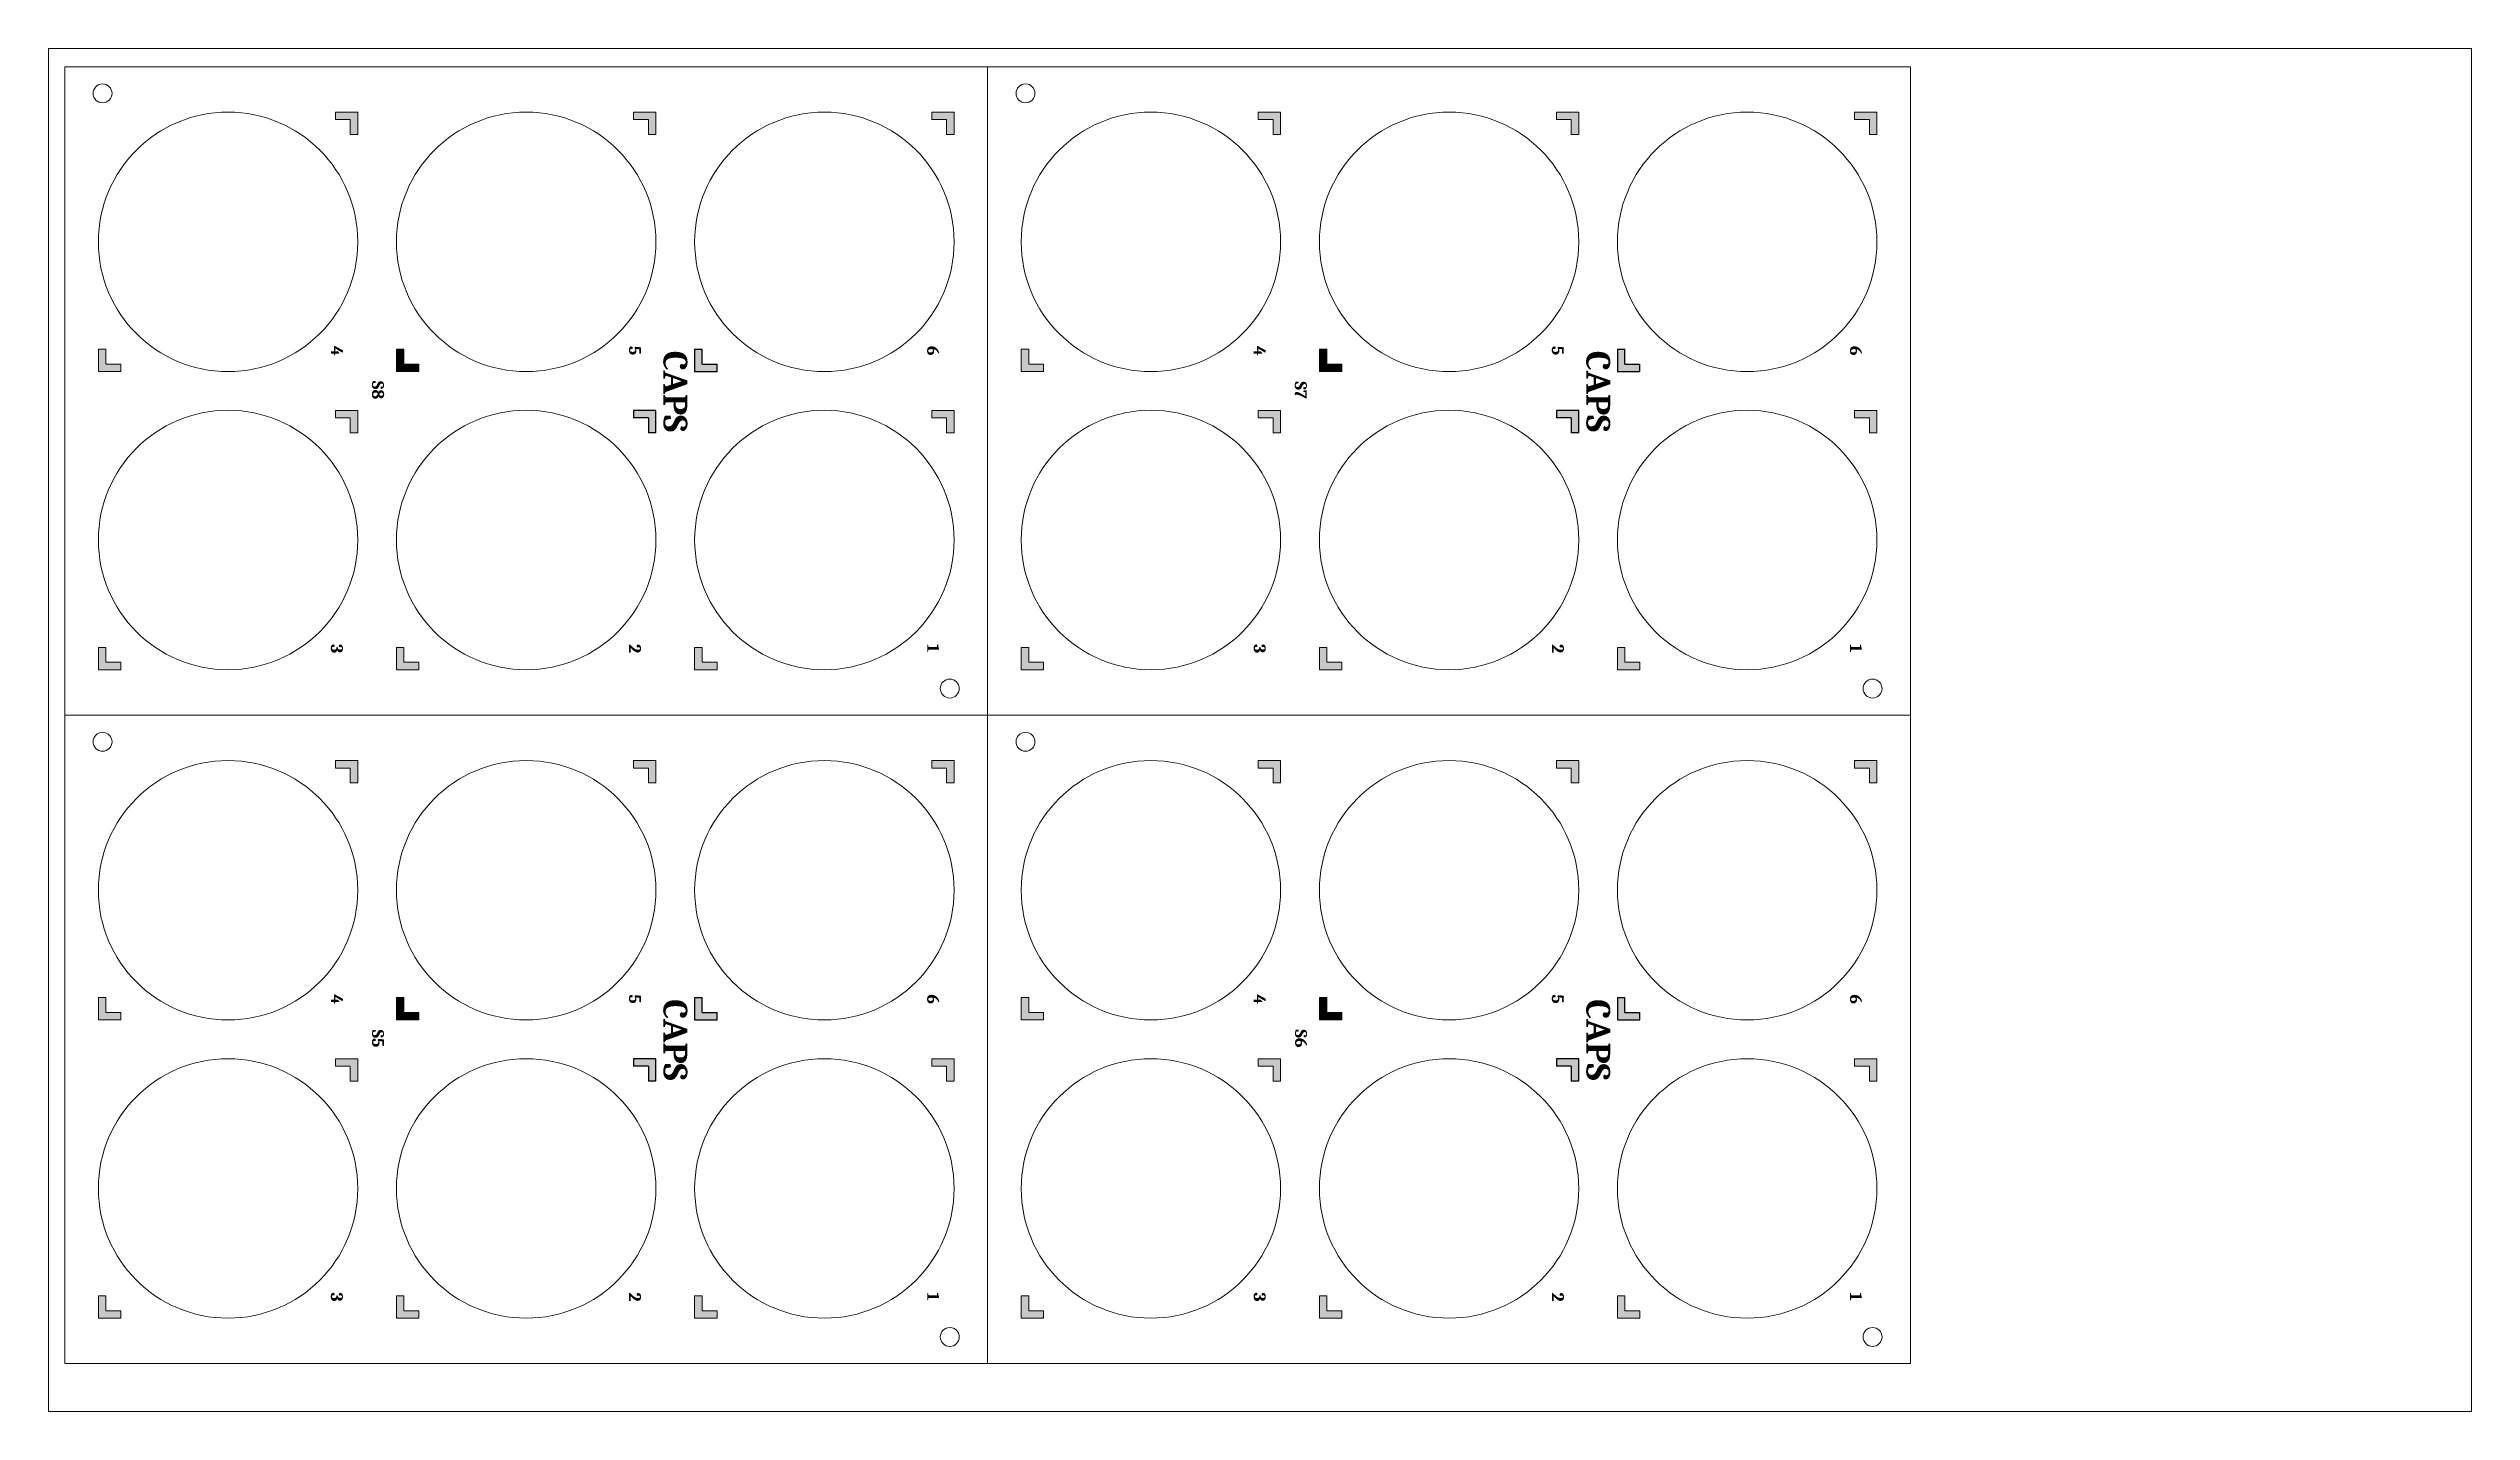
# Paper-space layout 'Laser Layout' of a CAD drawing. Header units: centimetres. Extents: x -0.1 to 31.9, y -0.1 to 17.9.
# The model-space entities are those that its viewports show. They can reach past a viewport. Long polylines and large blocks are cut down to what shows.
import ezdxf

# ---------------------------------------------------------------- set-up
doc = ezdxf.new("R2010")
doc.units = ezdxf.units.CM
doc.header["$MEASUREMENT"] = 0
for name, color, linetype, lineweight in [('cuts', 6, 'Continuous', 0), ('final cut', 4, 'Continuous', 0), ('peghole_cut', 6, 'Continuous', 0), ('Raster Engraving - light', 1, 'Continuous', 13)]:
    doc.layers.add(name, color=color, linetype=linetype, lineweight=lineweight)
doc.layers.add('engrave', color=10, linetype='Continuous')
doc.layers.add('Layout Lines', color=7, linetype='Continuous', lineweight=0, plot=False)

msp = doc.modelspace()

# ---------------------------------------------------------------- hatches: boundary and pattern name
at = {"layer": 'Raster Engraving - light'}
h = msp.add_hatch(color=256, dxfattribs=at)
h.dxf.hatch_style = 1
h.paths.add_polyline_path([(-33.64, 2.376), (-33.935, 2.376), (-33.935, 2.278), (-33.738, 2.278), (-33.738, 2.081), (-33.64, 2.081)])
h.paths.add_polyline_path([(-33.64, 6.314), (-33.935, 6.314), (-33.935, 6.215), (-33.738, 6.215), (-33.738, 6.018), (-33.64, 6.018)])
h.paths.add_polyline_path([(-37.577, 6.314), (-37.873, 6.314), (-37.873, 6.215), (-37.676, 6.215), (-37.676, 6.018), (-37.577, 6.018)])
h.paths.add_polyline_path([(-41.515, 6.314), (-41.81, 6.314), (-41.81, 6.215), (-41.613, 6.215), (-41.613, 6.018), (-41.515, 6.018)])
h = msp.add_hatch(color=256, dxfattribs=at)
h.dxf.hatch_style = 1
h.paths.add_polyline_path([(-21.452, 2.376), (-21.748, 2.376), (-21.748, 2.278), (-21.551, 2.278), (-21.551, 2.081), (-21.452, 2.081)])
h.paths.add_polyline_path([(-21.452, 6.314), (-21.748, 6.314), (-21.748, 6.215), (-21.551, 6.215), (-21.551, 6.018), (-21.452, 6.018)])
h.paths.add_polyline_path([(-25.39, 6.314), (-25.685, 6.314), (-25.685, 6.215), (-25.488, 6.215), (-25.488, 6.018), (-25.39, 6.018)])
h.paths.add_polyline_path([(-29.327, 6.314), (-29.623, 6.314), (-29.623, 6.215), (-29.426, 6.215), (-29.426, 6.018), (-29.327, 6.018)])
h = msp.add_hatch(color=256, dxfattribs=at)
h.dxf.hatch_style = 1
h.paths.add_polyline_path([(-44.645, 2.987), (-44.842, 2.987), (-44.842, 3.184), (-44.94, 3.184), (-44.94, 2.889), (-44.645, 2.889)])
h.paths.add_polyline_path([(-44.645, -0.951), (-44.842, -0.951), (-44.842, -0.754), (-44.94, -0.754), (-44.94, -1.049), (-44.645, -1.049)])
h.paths.add_polyline_path([(-41.515, 2.376), (-41.81, 2.376), (-41.81, 2.278), (-41.613, 2.278), (-41.613, 2.081), (-41.515, 2.081)])
h.paths.add_polyline_path([(-40.707, -0.951), (-40.904, -0.951), (-40.904, -0.754), (-41.002, -0.754), (-41.002, -1.049), (-40.707, -1.049)])
h.paths.add_polyline_path([(-36.77, -0.951), (-36.967, -0.951), (-36.967, -0.754), (-37.065, -0.754), (-37.065, -1.049), (-36.77, -1.049)])
h = msp.add_hatch(color=256, dxfattribs=at)
h.dxf.hatch_style = 1
h.paths.add_polyline_path([(-40.904, 3.184), (-41.002, 3.184), (-41.002, 2.889), (-40.707, 2.889), (-40.707, 2.987), (-40.904, 2.987)])
h = msp.add_hatch(color=256, dxfattribs=at)
h.dxf.hatch_style = 1
h.paths.add_polyline_path([(-36.77, 2.987), (-36.967, 2.987), (-36.967, 3.184), (-37.065, 3.184), (-37.065, 2.889), (-36.77, 2.889)])
h.paths.add_polyline_path([(-37.577, 2.376), (-37.873, 2.376), (-37.873, 2.278), (-37.676, 2.278), (-37.676, 2.081), (-37.577, 2.081)])
h = msp.add_hatch(color=256, dxfattribs=at)
h.dxf.hatch_style = 1
h.paths.add_polyline_path([(-32.457, 2.987), (-32.654, 2.987), (-32.654, 3.184), (-32.752, 3.184), (-32.752, 2.889), (-32.457, 2.889)])
h.paths.add_polyline_path([(-32.457, -0.951), (-32.654, -0.951), (-32.654, -0.754), (-32.752, -0.754), (-32.752, -1.049), (-32.457, -1.049)])
h.paths.add_polyline_path([(-29.327, 2.376), (-29.623, 2.376), (-29.623, 2.278), (-29.426, 2.278), (-29.426, 2.081), (-29.327, 2.081)])
h.paths.add_polyline_path([(-28.52, -0.951), (-28.717, -0.951), (-28.717, -0.754), (-28.815, -0.754), (-28.815, -1.049), (-28.52, -1.049)])
h.paths.add_polyline_path([(-24.582, -0.951), (-24.779, -0.951), (-24.779, -0.754), (-24.877, -0.754), (-24.877, -1.049), (-24.582, -1.049)])
h = msp.add_hatch(color=256, dxfattribs=at)
h.dxf.hatch_style = 1
h.paths.add_polyline_path([(-28.717, 3.184), (-28.815, 3.184), (-28.815, 2.889), (-28.52, 2.889), (-28.52, 2.987), (-28.717, 2.987)])
h = msp.add_hatch(color=256, dxfattribs=at)
h.dxf.hatch_style = 1
h.paths.add_polyline_path([(-24.582, 2.987), (-24.779, 2.987), (-24.779, 3.184), (-24.877, 3.184), (-24.877, 2.889), (-24.582, 2.889)])
h.paths.add_polyline_path([(-25.39, 2.376), (-25.685, 2.376), (-25.685, 2.278), (-25.488, 2.278), (-25.488, 2.081), (-25.39, 2.081)])
h = msp.add_hatch(color=256, dxfattribs=at)
h.dxf.hatch_style = 1
h.paths.add_polyline_path([(-33.64, -6.186), (-33.935, -6.186), (-33.935, -6.285), (-33.738, -6.285), (-33.738, -6.482), (-33.64, -6.482)])
h.paths.add_polyline_path([(-33.64, -2.249), (-33.935, -2.249), (-33.935, -2.347), (-33.738, -2.347), (-33.738, -2.544), (-33.64, -2.544)])
h.paths.add_polyline_path([(-37.577, -2.249), (-37.873, -2.249), (-37.873, -2.347), (-37.676, -2.347), (-37.676, -2.544), (-37.577, -2.544)])
h.paths.add_polyline_path([(-41.515, -2.249), (-41.81, -2.249), (-41.81, -2.347), (-41.613, -2.347), (-41.613, -2.544), (-41.515, -2.544)])
h = msp.add_hatch(color=256, dxfattribs=at)
h.dxf.hatch_style = 1
h.paths.add_polyline_path([(-21.452, -6.186), (-21.748, -6.186), (-21.748, -6.285), (-21.551, -6.285), (-21.551, -6.482), (-21.452, -6.482)])
h.paths.add_polyline_path([(-21.452, -2.249), (-21.748, -2.249), (-21.748, -2.347), (-21.551, -2.347), (-21.551, -2.544), (-21.452, -2.544)])
h.paths.add_polyline_path([(-25.39, -2.249), (-25.685, -2.249), (-25.685, -2.347), (-25.488, -2.347), (-25.488, -2.544), (-25.39, -2.544)])
h.paths.add_polyline_path([(-29.327, -2.249), (-29.623, -2.249), (-29.623, -2.347), (-29.426, -2.347), (-29.426, -2.544), (-29.327, -2.544)])
h = msp.add_hatch(color=256, dxfattribs=at)
h.dxf.hatch_style = 1
h.paths.add_polyline_path([(-44.645, -5.576), (-44.842, -5.576), (-44.842, -5.379), (-44.94, -5.379), (-44.94, -5.674), (-44.645, -5.674)])
h.paths.add_polyline_path([(-44.645, -9.513), (-44.842, -9.513), (-44.842, -9.316), (-44.94, -9.316), (-44.94, -9.611), (-44.645, -9.611)])
h.paths.add_polyline_path([(-41.515, -6.186), (-41.81, -6.186), (-41.81, -6.285), (-41.613, -6.285), (-41.613, -6.482), (-41.515, -6.482)])
h.paths.add_polyline_path([(-40.707, -9.513), (-40.904, -9.513), (-40.904, -9.316), (-41.002, -9.316), (-41.002, -9.611), (-40.707, -9.611)])
h.paths.add_polyline_path([(-36.77, -9.513), (-36.967, -9.513), (-36.967, -9.316), (-37.065, -9.316), (-37.065, -9.611), (-36.77, -9.611)])
h = msp.add_hatch(color=256, dxfattribs=at)
h.dxf.hatch_style = 1
h.paths.add_polyline_path([(-40.904, -5.379), (-41.002, -5.379), (-41.002, -5.674), (-40.707, -5.674), (-40.707, -5.576), (-40.904, -5.576)])
h = msp.add_hatch(color=256, dxfattribs=at)
h.dxf.hatch_style = 1
h.paths.add_polyline_path([(-36.77, -5.576), (-36.967, -5.576), (-36.967, -5.379), (-37.065, -5.379), (-37.065, -5.674), (-36.77, -5.674)])
h.paths.add_polyline_path([(-37.577, -6.186), (-37.873, -6.186), (-37.873, -6.285), (-37.676, -6.285), (-37.676, -6.482), (-37.577, -6.482)])
h = msp.add_hatch(color=256, dxfattribs=at)
h.dxf.hatch_style = 1
h.paths.add_polyline_path([(-32.457, -5.576), (-32.654, -5.576), (-32.654, -5.379), (-32.752, -5.379), (-32.752, -5.674), (-32.457, -5.674)])
h.paths.add_polyline_path([(-32.457, -9.513), (-32.654, -9.513), (-32.654, -9.316), (-32.752, -9.316), (-32.752, -9.611), (-32.457, -9.611)])
h.paths.add_polyline_path([(-29.327, -6.186), (-29.623, -6.186), (-29.623, -6.285), (-29.426, -6.285), (-29.426, -6.482), (-29.327, -6.482)])
h.paths.add_polyline_path([(-28.52, -9.513), (-28.717, -9.513), (-28.717, -9.316), (-28.815, -9.316), (-28.815, -9.611), (-28.52, -9.611)])
h.paths.add_polyline_path([(-24.582, -9.513), (-24.779, -9.513), (-24.779, -9.316), (-24.877, -9.316), (-24.877, -9.611), (-24.582, -9.611)])
h = msp.add_hatch(color=256, dxfattribs=at)
h.dxf.hatch_style = 1
h.paths.add_polyline_path([(-28.717, -5.379), (-28.815, -5.379), (-28.815, -5.674), (-28.52, -5.674), (-28.52, -5.576), (-28.717, -5.576)])
h = msp.add_hatch(color=256, dxfattribs=at)
h.dxf.hatch_style = 1
h.paths.add_polyline_path([(-24.582, -5.576), (-24.779, -5.576), (-24.779, -5.379), (-24.877, -5.379), (-24.877, -5.674), (-24.582, -5.674)])
h.paths.add_polyline_path([(-25.39, -6.186), (-25.685, -6.186), (-25.685, -6.285), (-25.488, -6.285), (-25.488, -6.482), (-25.39, -6.482)])

# ---------------------------------------------------------------- linework, layer by layer
at = {"layer": 'cuts'}
for centre in [(-43.227, 4.601), (-39.29, 4.601), (-35.352, 4.601), (-31.04, 4.601), (-27.102, 4.601), (-23.165, 4.601), (-43.227, 0.664), (-39.29, 0.664), (-35.352, 0.664), (-31.04, 0.664), (-27.102, 0.664), (-23.165, 0.664), (-43.227, -3.961), (-39.29, -3.961), (-35.352, -3.961), (-31.04, -3.961), (-27.102, -3.961), (-23.165, -3.961), (-43.227, -7.899), (-39.29, -7.899), (-35.352, -7.899), (-31.04, -7.899), (-27.102, -7.899), (-23.165, -7.899)]:
    msp.add_circle(centre, 1.713, dxfattribs=at)
at = {"layer": 'engrave'}
for p, q in [((-37.065, 3.184), (-36.967, 3.184)), ((-37.065, 3.184), (-37.065, 2.889)), ((-37.065, 2.889), (-36.77, 2.889)), ((-36.967, 2.987), (-36.967, 3.184)), ((-36.967, 2.987), (-36.77, 2.987)), ((-36.77, 2.889), (-36.77, 2.987)), ((-24.877, 3.184), (-24.779, 3.184)), ((-24.877, 3.184), (-24.877, 2.889)), ((-24.877, 2.889), (-24.582, 2.889)), ((-24.779, 2.987), (-24.779, 3.184)), ((-24.779, 2.987), (-24.582, 2.987)), ((-24.582, 2.889), (-24.582, 2.987)), ((-37.873, 2.376), (-37.873, 2.278)), ((-37.577, 2.376), (-37.873, 2.376)), ((-37.676, 2.278), (-37.873, 2.278)), ((-37.676, 2.278), (-37.676, 2.081)), ((-37.577, 2.081), (-37.577, 2.376)), ((-25.685, 2.376), (-25.685, 2.278)), ((-25.39, 2.376), (-25.685, 2.376)), ((-25.488, 2.278), (-25.685, 2.278)), ((-25.488, 2.278), (-25.488, 2.081)), ((-25.39, 2.081), (-25.39, 2.376)), ((-37.577, 2.081), (-37.676, 2.081)), ((-25.39, 2.081), (-25.488, 2.081)), ((-37.065, -5.379), (-36.967, -5.379)), ((-37.065, -5.379), (-37.065, -5.674)), ((-36.967, -5.576), (-36.967, -5.379)), ((-24.877, -5.379), (-24.779, -5.379)), ((-24.877, -5.379), (-24.877, -5.674)), ((-24.779, -5.576), (-24.779, -5.379)), ((-37.065, -5.674), (-36.77, -5.674)), ((-36.967, -5.576), (-36.77, -5.576)), ((-36.77, -5.674), (-36.77, -5.576)), ((-24.877, -5.674), (-24.582, -5.674)), ((-24.779, -5.576), (-24.582, -5.576)), ((-24.582, -5.674), (-24.582, -5.576)), ((-37.873, -6.186), (-37.873, -6.285)), ((-37.577, -6.186), (-37.873, -6.186)), ((-37.676, -6.285), (-37.873, -6.285)), ((-37.676, -6.285), (-37.676, -6.482)), ((-37.577, -6.482), (-37.577, -6.186)), ((-25.685, -6.186), (-25.685, -6.285)), ((-25.39, -6.186), (-25.685, -6.186)), ((-25.488, -6.285), (-25.685, -6.285)), ((-25.488, -6.285), (-25.488, -6.482)), ((-25.39, -6.482), (-25.39, -6.186)), ((-37.577, -6.482), (-37.676, -6.482)), ((-25.39, -6.482), (-25.488, -6.482))]:
    msp.add_line(p, q, dxfattribs=at)
at = {"layer": 'final cut'}
for p, q in [((-45.384, 6.914), (-45.384, -10.211)), ((-45.384, 6.914), (-21.009, 6.914)), ((-33.196, 6.914), (-33.196, -10.211)), ((-21.009, 6.914), (-21.009, -10.211)), ((-45.384, -1.649), (-21.009, -1.649)), ((-45.384, -10.211), (-21.009, -10.211))]:
    msp.add_line(p, q, dxfattribs=at)
at = {"layer": 'peghole_cut'}
for centre in [(-44.884, 6.562), (-32.696, 6.562), (-33.696, -1.298), (-21.509, -1.298), (-44.884, -2), (-32.696, -2), (-33.696, -9.86), (-21.509, -9.86)]:
    msp.add_circle(centre, 0.125, dxfattribs=at)
at = {"layer": 'Raster Engraving - light'}
for p, q in [((-41.81, 6.314), (-41.81, 6.215)), ((-41.515, 6.314), (-41.81, 6.314)), ((-41.613, 6.215), (-41.81, 6.215)), ((-41.613, 6.215), (-41.613, 6.018)), ((-41.515, 6.018), (-41.515, 6.314)), ((-37.873, 6.314), (-37.873, 6.215)), ((-37.577, 6.314), (-37.873, 6.314)), ((-37.676, 6.215), (-37.873, 6.215)), ((-37.676, 6.215), (-37.676, 6.018)), ((-37.577, 6.018), (-37.577, 6.314)), ((-33.935, 6.314), (-33.935, 6.215)), ((-33.64, 6.314), (-33.935, 6.314)), ((-33.738, 6.215), (-33.935, 6.215)), ((-33.738, 6.215), (-33.738, 6.018)), ((-33.64, 6.018), (-33.64, 6.314)), ((-29.623, 6.314), (-29.623, 6.215)), ((-29.327, 6.314), (-29.623, 6.314)), ((-29.426, 6.215), (-29.623, 6.215)), ((-29.426, 6.215), (-29.426, 6.018)), ((-29.327, 6.018), (-29.327, 6.314)), ((-25.685, 6.314), (-25.685, 6.215)), ((-25.39, 6.314), (-25.685, 6.314)), ((-25.488, 6.215), (-25.685, 6.215)), ((-25.488, 6.215), (-25.488, 6.018)), ((-25.39, 6.018), (-25.39, 6.314)), ((-21.748, 6.314), (-21.748, 6.215)), ((-21.452, 6.314), (-21.748, 6.314)), ((-21.551, 6.215), (-21.748, 6.215)), ((-21.551, 6.215), (-21.551, 6.018)), ((-21.452, 6.018), (-21.452, 6.314)), ((-41.515, 6.018), (-41.613, 6.018)), ((-37.577, 6.018), (-37.676, 6.018)), ((-33.64, 6.018), (-33.738, 6.018)), ((-29.327, 6.018), (-29.426, 6.018)), ((-25.39, 6.018), (-25.488, 6.018)), ((-21.452, 6.018), (-21.551, 6.018)), ((-44.94, 3.184), (-44.842, 3.184)), ((-44.94, 3.184), (-44.94, 2.889)), ((-44.94, 2.889), (-44.645, 2.889)), ((-44.842, 2.987), (-44.842, 3.184)), ((-44.842, 2.987), (-44.645, 2.987)), ((-44.645, 2.889), (-44.645, 2.987)), ((-41.002, 3.184), (-40.904, 3.184)), ((-41.002, 3.184), (-41.002, 2.889)), ((-41.002, 2.889), (-40.707, 2.889)), ((-40.904, 2.987), (-40.904, 3.184)), ((-40.904, 2.987), (-40.707, 2.987)), ((-40.707, 2.889), (-40.707, 2.987)), ((-32.752, 3.184), (-32.654, 3.184)), ((-32.752, 3.184), (-32.752, 2.889)), ((-32.752, 2.889), (-32.457, 2.889)), ((-32.654, 2.987), (-32.654, 3.184)), ((-32.654, 2.987), (-32.457, 2.987)), ((-32.457, 2.889), (-32.457, 2.987)), ((-28.815, 3.184), (-28.717, 3.184)), ((-28.815, 3.184), (-28.815, 2.889)), ((-28.815, 2.889), (-28.52, 2.889)), ((-28.717, 2.987), (-28.717, 3.184)), ((-28.717, 2.987), (-28.52, 2.987)), ((-28.52, 2.889), (-28.52, 2.987)), ((-41.81, 2.376), (-41.81, 2.278)), ((-41.515, 2.376), (-41.81, 2.376)), ((-41.613, 2.278), (-41.81, 2.278)), ((-41.613, 2.278), (-41.613, 2.081)), ((-41.515, 2.081), (-41.515, 2.376)), ((-33.935, 2.376), (-33.935, 2.278)), ((-33.64, 2.376), (-33.935, 2.376)), ((-33.738, 2.278), (-33.935, 2.278)), ((-33.738, 2.278), (-33.738, 2.081)), ((-33.64, 2.081), (-33.64, 2.376)), ((-29.623, 2.376), (-29.623, 2.278)), ((-29.327, 2.376), (-29.623, 2.376)), ((-29.426, 2.278), (-29.623, 2.278)), ((-29.426, 2.278), (-29.426, 2.081)), ((-29.327, 2.081), (-29.327, 2.376)), ((-21.748, 2.376), (-21.748, 2.278)), ((-21.452, 2.376), (-21.748, 2.376)), ((-21.551, 2.278), (-21.748, 2.278)), ((-21.551, 2.278), (-21.551, 2.081)), ((-21.452, 2.081), (-21.452, 2.376)), ((-41.515, 2.081), (-41.613, 2.081)), ((-33.64, 2.081), (-33.738, 2.081)), ((-29.327, 2.081), (-29.426, 2.081)), ((-21.452, 2.081), (-21.551, 2.081)), ((-44.94, -0.754), (-44.842, -0.754)), ((-44.94, -0.754), (-44.94, -1.049)), ((-44.842, -0.951), (-44.842, -0.754)), ((-44.842, -0.951), (-44.645, -0.951)), ((-44.645, -1.049), (-44.645, -0.951)), ((-41.002, -0.754), (-40.904, -0.754)), ((-41.002, -0.754), (-41.002, -1.049)), ((-40.904, -0.951), (-40.904, -0.754)), ((-40.904, -0.951), (-40.707, -0.951)), ((-40.707, -1.049), (-40.707, -0.951)), ((-37.065, -0.754), (-36.967, -0.754)), ((-37.065, -0.754), (-37.065, -1.049)), ((-36.967, -0.951), (-36.967, -0.754)), ((-36.967, -0.951), (-36.77, -0.951)), ((-36.77, -1.049), (-36.77, -0.951)), ((-32.752, -0.754), (-32.654, -0.754)), ((-32.752, -0.754), (-32.752, -1.049)), ((-32.654, -0.951), (-32.654, -0.754)), ((-32.654, -0.951), (-32.457, -0.951)), ((-32.457, -1.049), (-32.457, -0.951)), ((-28.815, -0.754), (-28.717, -0.754)), ((-28.815, -0.754), (-28.815, -1.049)), ((-28.717, -0.951), (-28.717, -0.754)), ((-28.717, -0.951), (-28.52, -0.951)), ((-28.52, -1.049), (-28.52, -0.951)), ((-24.877, -0.754), (-24.779, -0.754)), ((-24.877, -0.754), (-24.877, -1.049)), ((-24.779, -0.951), (-24.779, -0.754)), ((-24.779, -0.951), (-24.582, -0.951)), ((-24.582, -1.049), (-24.582, -0.951)), ((-44.94, -1.049), (-44.645, -1.049)), ((-41.002, -1.049), (-40.707, -1.049)), ((-37.065, -1.049), (-36.77, -1.049)), ((-32.752, -1.049), (-32.457, -1.049)), ((-28.815, -1.049), (-28.52, -1.049)), ((-24.877, -1.049), (-24.582, -1.049)), ((-41.81, -2.249), (-41.81, -2.347)), ((-41.515, -2.249), (-41.81, -2.249)), ((-41.613, -2.347), (-41.81, -2.347)), ((-41.613, -2.347), (-41.613, -2.544)), ((-41.515, -2.544), (-41.613, -2.544)), ((-41.515, -2.544), (-41.515, -2.249)), ((-37.873, -2.249), (-37.873, -2.347)), ((-37.577, -2.249), (-37.873, -2.249)), ((-37.676, -2.347), (-37.873, -2.347)), ((-37.676, -2.347), (-37.676, -2.544)), ((-37.577, -2.544), (-37.676, -2.544)), ((-37.577, -2.544), (-37.577, -2.249)), ((-33.935, -2.249), (-33.935, -2.347)), ((-33.64, -2.249), (-33.935, -2.249)), ((-33.738, -2.347), (-33.935, -2.347)), ((-33.738, -2.347), (-33.738, -2.544)), ((-33.64, -2.544), (-33.738, -2.544)), ((-33.64, -2.544), (-33.64, -2.249)), ((-29.623, -2.249), (-29.623, -2.347)), ((-29.327, -2.249), (-29.623, -2.249)), ((-29.426, -2.347), (-29.623, -2.347)), ((-29.426, -2.347), (-29.426, -2.544)), ((-29.327, -2.544), (-29.426, -2.544)), ((-29.327, -2.544), (-29.327, -2.249)), ((-25.685, -2.249), (-25.685, -2.347)), ((-25.39, -2.249), (-25.685, -2.249)), ((-25.488, -2.347), (-25.685, -2.347)), ((-25.488, -2.347), (-25.488, -2.544)), ((-25.39, -2.544), (-25.488, -2.544)), ((-25.39, -2.544), (-25.39, -2.249)), ((-21.748, -2.249), (-21.748, -2.347)), ((-21.452, -2.249), (-21.748, -2.249)), ((-21.551, -2.347), (-21.748, -2.347)), ((-21.551, -2.347), (-21.551, -2.544)), ((-21.452, -2.544), (-21.551, -2.544)), ((-21.452, -2.544), (-21.452, -2.249)), ((-44.94, -5.379), (-44.842, -5.379)), ((-44.94, -5.379), (-44.94, -5.674)), ((-44.842, -5.576), (-44.842, -5.379)), ((-41.002, -5.379), (-40.904, -5.379)), ((-41.002, -5.379), (-41.002, -5.674)), ((-40.904, -5.576), (-40.904, -5.379)), ((-32.752, -5.379), (-32.654, -5.379)), ((-32.752, -5.379), (-32.752, -5.674)), ((-32.654, -5.576), (-32.654, -5.379)), ((-28.815, -5.379), (-28.717, -5.379)), ((-28.815, -5.379), (-28.815, -5.674)), ((-28.717, -5.576), (-28.717, -5.379)), ((-44.94, -5.674), (-44.645, -5.674)), ((-44.842, -5.576), (-44.645, -5.576)), ((-44.645, -5.674), (-44.645, -5.576)), ((-41.002, -5.674), (-40.707, -5.674)), ((-40.904, -5.576), (-40.707, -5.576)), ((-40.707, -5.674), (-40.707, -5.576)), ((-32.752, -5.674), (-32.457, -5.674)), ((-32.654, -5.576), (-32.457, -5.576)), ((-32.457, -5.674), (-32.457, -5.576)), ((-28.815, -5.674), (-28.52, -5.674)), ((-28.717, -5.576), (-28.52, -5.576)), ((-28.52, -5.674), (-28.52, -5.576)), ((-41.81, -6.186), (-41.81, -6.285)), ((-41.515, -6.186), (-41.81, -6.186)), ((-41.613, -6.285), (-41.81, -6.285)), ((-41.613, -6.285), (-41.613, -6.482)), ((-41.515, -6.482), (-41.515, -6.186)), ((-33.935, -6.186), (-33.935, -6.285)), ((-33.64, -6.186), (-33.935, -6.186)), ((-33.738, -6.285), (-33.935, -6.285)), ((-33.738, -6.285), (-33.738, -6.482)), ((-33.64, -6.482), (-33.64, -6.186)), ((-29.623, -6.186), (-29.623, -6.285)), ((-29.327, -6.186), (-29.623, -6.186)), ((-29.426, -6.285), (-29.623, -6.285)), ((-29.426, -6.285), (-29.426, -6.482)), ((-29.327, -6.482), (-29.327, -6.186)), ((-21.748, -6.186), (-21.748, -6.285)), ((-21.452, -6.186), (-21.748, -6.186)), ((-21.551, -6.285), (-21.748, -6.285)), ((-21.551, -6.285), (-21.551, -6.482)), ((-21.452, -6.482), (-21.452, -6.186)), ((-41.515, -6.482), (-41.613, -6.482)), ((-33.64, -6.482), (-33.738, -6.482)), ((-29.327, -6.482), (-29.426, -6.482)), ((-21.452, -6.482), (-21.551, -6.482)), ((-44.94, -9.316), (-44.842, -9.316)), ((-44.94, -9.316), (-44.94, -9.611)), ((-44.842, -9.513), (-44.842, -9.316)), ((-44.842, -9.513), (-44.645, -9.513)), ((-44.645, -9.611), (-44.645, -9.513)), ((-41.002, -9.316), (-40.904, -9.316)), ((-41.002, -9.316), (-41.002, -9.611)), ((-40.904, -9.513), (-40.904, -9.316)), ((-40.904, -9.513), (-40.707, -9.513)), ((-40.707, -9.611), (-40.707, -9.513)), ((-37.065, -9.316), (-36.967, -9.316)), ((-37.065, -9.316), (-37.065, -9.611)), ((-36.967, -9.513), (-36.967, -9.316)), ((-36.967, -9.513), (-36.77, -9.513)), ((-36.77, -9.611), (-36.77, -9.513)), ((-32.752, -9.316), (-32.654, -9.316)), ((-32.752, -9.316), (-32.752, -9.611)), ((-32.654, -9.513), (-32.654, -9.316)), ((-32.654, -9.513), (-32.457, -9.513)), ((-32.457, -9.611), (-32.457, -9.513)), ((-28.815, -9.316), (-28.717, -9.316)), ((-28.815, -9.316), (-28.815, -9.611)), ((-28.717, -9.513), (-28.717, -9.316)), ((-28.717, -9.513), (-28.52, -9.513)), ((-28.52, -9.611), (-28.52, -9.513)), ((-24.877, -9.316), (-24.779, -9.316)), ((-24.877, -9.316), (-24.877, -9.611)), ((-24.779, -9.513), (-24.779, -9.316)), ((-24.779, -9.513), (-24.582, -9.513)), ((-24.582, -9.611), (-24.582, -9.513)), ((-44.94, -9.611), (-44.645, -9.611)), ((-41.002, -9.611), (-40.707, -9.611)), ((-37.065, -9.611), (-36.77, -9.611)), ((-32.752, -9.611), (-32.457, -9.611)), ((-28.815, -9.611), (-28.52, -9.611)), ((-24.877, -9.611), (-24.582, -9.611))]:
    msp.add_line(p, q, dxfattribs=at)

# ---------------------------------------------------------------- texts
at = {"layer": 'engrave', "attachment_point": 1, "rotation": 270}
for s, heights, insert, char_height in [('{\\fCambria Math|b1|i0|c0|p18;4}', [0], (-41.712, 3.227), 0.15748), ('{\\fCambria Math|b1|i0|c0|p18;5}', [0], (-37.775, 3.227), 0.15748), ('{\\fCambria Math|b1|i0|c0|p18;6}', [0], (-33.837, 3.227), 0.15748), ('{\\fCambria Math|b1|i0|c0|p18;4}', [0], (-29.525, 3.227), 0.15748), ('{\\fCambria Math|b1|i0|c0|p18;5}', [0], (-25.587, 3.227), 0.15748), ('{\\fCambria Math|b1|i0|c0|p18;6}', [0], (-21.65, 3.227), 0.15748), ('\\pxqc;{\\fCambria Math|b1|i0|c0|p18;CAPS}', [0.319], (-37.162, 2.821), 0.31496), ('\\pxqc;{\\fCambria Math|b1|i0|c0|p18;CAPS}', [0.319], (-24.974, 2.821), 0.31496), ('{\\fCambria Math|b1|i0|c0|p18;3}', [0], (-41.712, -0.711), 0.15748), ('{\\fCambria Math|b1|i0|c0|p18;2}', [0], (-37.775, -0.711), 0.15748), ('{\\fCambria Math|b1|i0|c0|p18;1}', [0], (-33.837, -0.711), 0.15748), ('{\\fCambria Math|b1|i0|c0|p18;3}', [0], (-29.525, -0.711), 0.15748), ('{\\fCambria Math|b1|i0|c0|p18;2}', [0], (-25.587, -0.711), 0.15748), ('{\\fCambria Math|b1|i0|c0|p18;1}', [0], (-21.65, -0.711), 0.15748), ('{\\fCambria Math|b1|i0|c0|p18;4}', [0], (-41.712, -5.336), 0.15748), ('{\\fCambria Math|b1|i0|c0|p18;5}', [0], (-37.775, -5.336), 0.15748), ('\\pxqc;{\\fCambria Math|b1|i0|c0|p18;CAPS}', [0.319], (-37.162, -5.742), 0.31496), ('{\\fCambria Math|b1|i0|c0|p18;6}', [0], (-33.837, -5.336), 0.15748), ('{\\fCambria Math|b1|i0|c0|p18;4}', [0], (-29.525, -5.336), 0.15748), ('{\\fCambria Math|b1|i0|c0|p18;5}', [0], (-25.587, -5.336), 0.15748), ('\\pxqc;{\\fCambria Math|b1|i0|c0|p18;CAPS}', [0.319], (-24.974, -5.742), 0.31496), ('{\\fCambria Math|b1|i0|c0|p18;6}', [0], (-21.65, -5.336), 0.15748), ('{\\fCambria Math|b1|i0|c0|p18;3}', [0], (-41.712, -9.273), 0.15748), ('{\\fCambria Math|b1|i0|c0|p18;2}', [0], (-37.775, -9.273), 0.15748), ('{\\fCambria Math|b1|i0|c0|p18;1}', [0], (-33.837, -9.273), 0.15748), ('{\\fCambria Math|b1|i0|c0|p18;3}', [0], (-29.525, -9.273), 0.15748), ('{\\fCambria Math|b1|i0|c0|p18;2}', [0], (-25.587, -9.273), 0.15748), ('{\\fCambria Math|b1|i0|c0|p18;1}', [0], (-21.65, -9.273), 0.15748)]:
    msp.add_mtext_dynamic_manual_height_columns(s, width=0.39077, gutter_width=0.394, heights=heights, dxfattribs=dict(at, insert=insert, char_height=char_height))
at = {"layer": 'Raster Engraving - light', "char_height": 0.15748, "attachment_point": 1, "rotation": 270}
for s, heights, insert in [('\\pxqc;{\\fCambria Math|b1|i0|c0|p18;S8}', [0], (-41.168, 2.839)), ('\\pxqc;{\\fCambria Math|b1|i0|c0|p18;S7}', [0], (-28.981, 2.839)), ('\\pxqc;{\\fCambria Math|b1|i0|c0|p18;S5}', [0], (-41.168, -5.723)), ('{\\fCambria Math|b1|i0|c0|p18;S6}', [0.253], (-28.978, -5.799))]:
    msp.add_mtext_dynamic_manual_height_columns(s, width=0.39077, gutter_width=0.394, heights=heights, dxfattribs=dict(at, insert=insert))

psp = doc.layouts.new('Laser Layout')

# ---------------------------------------------------------------- viewports
at = {"layer": 'Layout Lines'}
psp.add_viewport(center=(15.875, 8.875), size=(32, 18), view_center_point=(-29.599, -1.845), view_height=18, dxfattribs=at)

doc.saveas('drawing.dxf')
